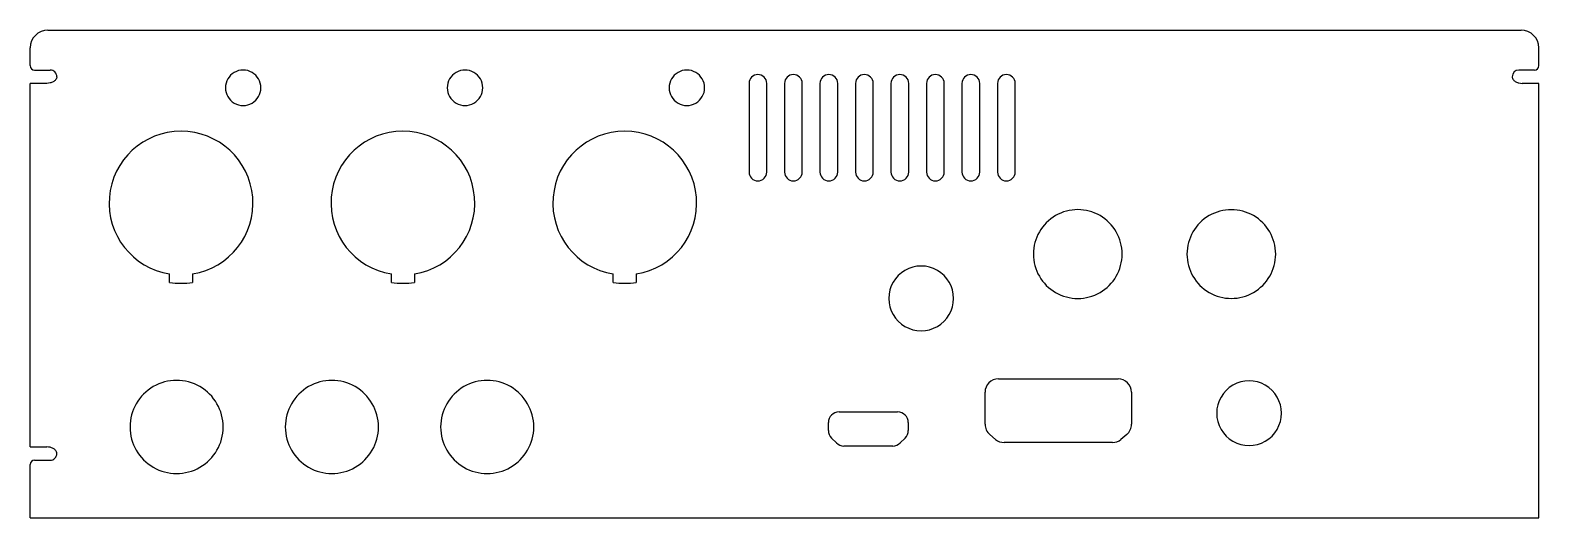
# Model space of a CAD drawing. Extents: x 22 to 192, y 107 to 162.
import ezdxf

# ---------------------------------------------------------------- set-up
doc = ezdxf.new("R2010")
doc.units = 0
doc.layers.add('Capa_1', color=7, linetype='CONTINUOUS')

msp = doc.modelspace()

# ---------------------------------------------------------------- linework, layer by layer
at = {"layer": 'Capa_1', "color": 3}
for points in [[(24.470216, 162.46866), (190.47022, 162.46866)], [(22.470218, 158.46866), (22.470218, 160.46866)], [(192.47021, 158.46866), (192.47021, 160.46866)], [(22.470218, 115.46866), (22.470218, 156.46866)], [(24.35948, 156.46866), (22.470218, 156.46866)], [(22.970217, 157.96866), (24.720216, 157.96866)], [(103.47022, 156.46866), (103.47022, 146.46866)], [(105.47021, 146.46866), (105.47021, 156.46866)], [(107.47022, 156.46866), (107.47022, 146.46866)], [(109.47021, 146.46866), (109.47021, 156.46866)], [(111.47022, 156.46866), (111.47022, 146.46866)], [(113.47021, 146.46866), (113.47021, 156.46866)], [(115.47022, 156.46866), (115.47022, 146.46866)], [(117.47021, 146.46866), (117.47021, 156.46866)], [(119.47022, 156.46866), (119.47022, 146.46866)], [(121.47021, 146.46866), (121.47021, 156.46866)], [(123.47022, 156.46866), (123.47022, 146.46866)], [(125.47022, 146.46866), (125.47022, 156.46866)], [(127.47022, 156.46866), (127.47022, 146.46866)], [(129.47022, 146.46866), (129.47022, 156.46866)], [(131.47022, 156.46866), (131.47022, 146.46866)], [(133.47022, 146.46866), (133.47022, 156.46866)], [(191.97022, 157.96866), (190.22021, 157.96866)], [(192.47021, 156.46866), (190.58095, 156.46866)], [(192.47021, 107.46866), (192.47021, 156.46866)], [(38.170217, 134.01252), (38.170217, 134.97367)], [(40.770216, 134.97367), (40.770216, 134.01252)], [(63.170217, 134.01252), (63.170217, 134.97367)], [(65.770216, 134.97367), (65.770216, 134.01252)], [(88.170217, 134.01252), (88.170217, 134.97367)], [(90.770216, 134.97367), (90.770216, 134.01252)], [(131.57021, 123.14866), (145.07022, 123.14866)], [(130.07021, 118.01568), (130.07021, 121.64866)], [(146.57022, 121.64866), (146.57022, 118.01568)], [(113.62021, 119.41866), (120.22022, 119.41866)], [(112.42022, 117.32028), (112.42022, 118.21866)], [(121.42022, 118.21866), (121.42022, 117.32028)], [(113.3233, 115.92014), (112.77169, 116.47175)], [(121.06874, 116.47175), (120.51713, 115.92014)], [(131.25795, 116.3196), (130.60603, 116.86661)], [(144.4183, 115.96866), (132.22212, 115.96866)], [(146.0344, 116.86661), (145.38249, 116.3196)], [(22.470218, 115.46866), (24.35948, 115.46866)], [(22.970217, 113.96866), (24.720216, 113.96866)], [(119.6686, 115.56866), (114.17183, 115.56866)], [(22.470218, 107.46866), (22.470218, 113.46866)], [(22.470218, 107.46866), (192.47021, 107.46866)]]:
    msp.add_lwpolyline(points, dxfattribs=at)
for points in [[(48.470215, 155.96866)], [(73.470215, 155.96866)], [(98.470215, 155.96866)], [(145.52021, 137.21766)], [(162.82022, 137.21766)], [(126.52022, 132.21766)], [(163.47021, 119.26866)], [(44.220216, 117.71866)], [(61.720215, 117.71866)], [(79.220217, 117.71866)]]:
    msp.add_lwpolyline(points, close=True, dxfattribs=at)
for points in [[(24.470216, 162.46866), (23.365647, 162.468659), (22.470218, 161.573229), (22.470218, 160.46866)], [(192.47021, 160.46866), (192.47021, 161.573226), (191.574786, 162.468655), (190.47022, 162.46866)], [(22.470218, 158.46866), (22.470218, 158.192518), (22.694075, 157.968661), (22.970217, 157.96866)], [(191.97022, 157.96866), (192.246358, 157.968666), (192.47021, 158.192522), (192.47021, 158.46866)], [(24.711942, 156.50973), (24.596321, 156.48253), (24.477761, 156.46863), (24.359482, 156.46863)], [(25.055066, 156.63865), (24.947669, 156.58005), (24.831374, 156.5378), (24.711942, 156.50973)], [(25.250547, 157.74899), (25.109894, 157.889643), (24.919129, 157.96866), (24.720216, 157.96866)], [(25.210316, 156.74131), (25.161836, 156.70241), (25.1096, 156.66841), (25.055066, 156.63865)], [(25.342367, 156.87329), (25.303797, 156.82419), (25.258947, 156.78029), (25.210316, 156.74131)], [(25.470217, 157.21866), (25.470217, 157.417573), (25.391199, 157.608338), (25.250547, 157.74899)], [(25.435597, 157.03521), (25.413267, 156.97671), (25.380967, 156.9224), (25.342367, 156.87329)], [(25.470217, 157.21866), (25.470217, 157.15646), (25.457887, 157.0937), (25.435597, 157.03521)], [(45.469768, 157.702002), (44.850739, 157.344392), (44.469662, 156.68356), (44.470216, 155.96866)], [(47.470663, 157.702002), (46.851633, 158.059612), (46.088798, 158.059612), (45.469768, 157.702002)], [(48.470215, 155.96866), (48.470769, 156.68356), (48.089692, 157.344392), (47.470663, 157.702002)], [(70.469768, 157.702002), (69.850739, 157.344392), (69.469662, 156.68356), (69.470216, 155.96866)], [(72.470663, 157.702002), (71.851633, 158.059612), (71.088798, 158.059612), (70.469768, 157.702002)], [(73.470215, 155.96866), (73.470769, 156.68356), (73.089692, 157.344392), (72.470663, 157.702002)], [(95.469768, 157.702002), (94.850739, 157.344392), (94.469662, 156.68356), (94.470216, 155.96866)], [(97.470663, 157.702002), (96.851633, 158.059612), (96.088798, 158.059612), (95.469768, 157.702002)], [(98.470215, 155.96866), (98.470769, 156.68356), (98.089692, 157.344392), (97.470663, 157.702002)], [(104.470215, 157.465466), (103.919177, 157.465466), (103.47198, 157.019695), (103.47022, 156.46866)], [(105.47021, 156.46866), (105.46845, 157.019695), (105.021253, 157.465466), (104.470215, 157.465466)], [(108.470215, 157.465466), (107.919177, 157.465466), (107.47198, 157.019695), (107.47022, 156.46866)], [(109.47021, 156.46866), (109.46845, 157.019695), (109.021253, 157.465466), (108.470215, 157.465466)], [(112.470215, 157.465466), (111.919177, 157.465466), (111.47198, 157.019695), (111.47022, 156.46866)], [(113.47021, 156.46866), (113.46845, 157.019695), (113.021253, 157.465466), (112.470215, 157.465466)], [(116.470215, 157.465466), (115.919177, 157.465466), (115.47198, 157.019695), (115.47022, 156.46866)], [(117.47021, 156.46866), (117.46845, 157.019695), (117.021253, 157.465466), (116.470215, 157.465466)], [(120.470215, 157.465466), (119.919177, 157.465466), (119.47198, 157.019695), (119.47022, 156.46866)], [(121.47021, 156.46866), (121.46845, 157.019695), (121.021253, 157.465466), (120.470215, 157.465466)], [(124.47022, 157.467565), (123.918363, 157.467565), (123.470825, 157.020517), (123.47022, 156.46866)], [(125.47022, 156.46866), (125.469615, 157.020517), (125.022077, 157.467565), (124.47022, 157.467565)], [(128.47022, 157.467565), (127.918363, 157.467565), (127.470825, 157.020517), (127.47022, 156.46866)], [(129.47022, 156.46866), (129.469615, 157.020517), (129.022077, 157.467565), (128.47022, 157.467565)], [(132.47022, 157.467565), (131.918363, 157.467565), (131.470825, 157.020517), (131.47022, 156.46866)], [(133.47022, 156.46866), (133.469615, 157.020517), (133.022077, 157.467565), (132.47022, 157.467565)], [(190.22021, 157.96866), (189.805996, 157.96866), (189.47021, 157.632874), (189.47021, 157.21866)], [(189.47021, 157.21866), (189.47021, 157.15646), (189.48251, 157.0937), (189.50481, 157.03521)], [(189.50481, 157.03521), (189.52711, 156.97671), (189.55941, 156.9224), (189.59801, 156.87329)], [(189.59801, 156.87329), (189.63661, 156.82419), (189.68141, 156.78029), (189.73006, 156.74131)], [(189.73006, 156.74131), (189.77856, 156.70241), (189.83077, 156.66841), (189.88531, 156.63865)], [(189.88531, 156.63865), (189.9927, 156.58005), (190.109, 156.5378), (190.22843, 156.50973)], [(190.22843, 156.50973), (190.34405, 156.48253), (190.46261, 156.46863), (190.58089, 156.46863)], [(44.470216, 155.96866), (44.469662, 155.25376), (44.850739, 154.592928), (45.469768, 154.235318)], [(47.470663, 154.235318), (48.089692, 154.592928), (48.470769, 155.25376), (48.470215, 155.96866)], [(69.470216, 155.96866), (69.469662, 155.25376), (69.850739, 154.592928), (70.469768, 154.235318)], [(72.470663, 154.235318), (73.089692, 154.592928), (73.470769, 155.25376), (73.470215, 155.96866)], [(94.470216, 155.96866), (94.469662, 155.25376), (94.850739, 154.592928), (95.469768, 154.235318)], [(97.470663, 154.235318), (98.089692, 154.592928), (98.470769, 155.25376), (98.470215, 155.96866)], [(45.469768, 154.235318), (46.088798, 153.877708), (46.851633, 153.877708), (47.470663, 154.235318)], [(70.469768, 154.235318), (71.088798, 153.877708), (71.851633, 153.877708), (72.470663, 154.235318)], [(95.469768, 154.235318), (96.088798, 153.877708), (96.851633, 153.877708), (97.470663, 154.235318)], [(39.470217, 151.068668), (35.249577, 151.068668), (31.736306, 147.827724), (31.39651, 143.620785)], [(47.543923, 143.620785), (47.204127, 147.827724), (43.690856, 151.068668), (39.470217, 151.068668)], [(64.470217, 151.068668), (60.249577, 151.068668), (56.736306, 147.827724), (56.39651, 143.620785)], [(72.543923, 143.620785), (72.204127, 147.827724), (68.690856, 151.068668), (64.470217, 151.068668)], [(89.470217, 151.068668), (85.249577, 151.068668), (81.736306, 147.827724), (81.39651, 143.620785)], [(97.543923, 143.620785), (97.204127, 147.827724), (93.690856, 151.068668), (89.470217, 151.068668)], [(103.47022, 146.46866), (103.47198, 145.917625), (103.919177, 145.471854), (104.470215, 145.471854)], [(104.470215, 145.471854), (105.021253, 145.471854), (105.46845, 145.917625), (105.47021, 146.46866)], [(107.47022, 146.46866), (107.47198, 145.917625), (107.919177, 145.471854), (108.470215, 145.471854)], [(108.470215, 145.471854), (109.021253, 145.471854), (109.46845, 145.917625), (109.47021, 146.46866)], [(111.47022, 146.46866), (111.47198, 145.917625), (111.919177, 145.471854), (112.470215, 145.471854)], [(112.470215, 145.471854), (113.021253, 145.471854), (113.46845, 145.917625), (113.47021, 146.46866)], [(115.47022, 146.46866), (115.47198, 145.917625), (115.919177, 145.471854), (116.470215, 145.471854)], [(116.470215, 145.471854), (117.021253, 145.471854), (117.46845, 145.917625), (117.47021, 146.46866)], [(119.47022, 146.46866), (119.47198, 145.917625), (119.919177, 145.471854), (120.470215, 145.471854)], [(120.470215, 145.471854), (121.021253, 145.471854), (121.46845, 145.917625), (121.47021, 146.46866)], [(123.47022, 146.46866), (123.470825, 145.916803), (123.918363, 145.469755), (124.47022, 145.469755)], [(124.47022, 145.469755), (125.022077, 145.469755), (125.469615, 145.916803), (125.47022, 146.46866)], [(127.47022, 146.46866), (127.470825, 145.916803), (127.918363, 145.469755), (128.47022, 145.469755)], [(128.47022, 145.469755), (129.022077, 145.469755), (129.469615, 145.916803), (129.47022, 146.46866)], [(131.47022, 146.46866), (131.470825, 145.916803), (131.918363, 145.469755), (132.47022, 145.469755)], [(132.47022, 145.469755), (133.022077, 145.469755), (133.469615, 145.916803), (133.47022, 146.46866)], [(31.39651, 143.620785), (31.056714, 139.413846), (34.00429, 135.651056), (38.170217, 134.97367)], [(40.770216, 134.97367), (44.936143, 135.651056), (47.883719, 139.413846), (47.543923, 143.620785)], [(56.39651, 143.620785), (56.056714, 139.413846), (59.00429, 135.651056), (63.170217, 134.97367)], [(65.770216, 134.97367), (69.936143, 135.651056), (72.883719, 139.413846), (72.543923, 143.620785)], [(81.39651, 143.620785), (81.056714, 139.413846), (84.00429, 135.651056), (88.170217, 134.97367)], [(90.770216, 134.97367), (94.936143, 135.651056), (97.883719, 139.413846), (97.543923, 143.620785)], [(138.018174, 141.553679), (136.470132, 140.658943), (135.517691, 139.00567), (135.52022, 137.21766)], [(143.022256, 141.553679), (141.474214, 142.448415), (139.566216, 142.448415), (138.018174, 141.553679)], [(145.52021, 137.21766), (145.522739, 139.00567), (144.570298, 140.658943), (143.022256, 141.553679)], [(155.320213, 141.547791), (153.773206, 140.654626), (152.82021, 139.00399), (152.82021, 137.21766)], [(160.320218, 141.547791), (158.773211, 142.440956), (156.867219, 142.440956), (155.320213, 141.547791)], [(162.82022, 137.21766), (162.82022, 139.00399), (161.867224, 140.654626), (160.320218, 141.547791)], [(124.695467, 135.379365), (123.566027, 136.031564), (122.174413, 136.031564), (121.044973, 135.379365)], [(135.52022, 137.21766), (135.517691, 135.42965), (136.470132, 133.776377), (138.018174, 132.881641)], [(143.022256, 132.881641), (144.570298, 133.776377), (145.522739, 135.42965), (145.52021, 137.21766)], [(152.82021, 137.21766), (152.82021, 135.43133), (153.773205, 133.780693), (155.320212, 132.887528)], [(160.320218, 132.887528), (161.867225, 133.780693), (162.82022, 135.43133), (162.82022, 137.21766)], [(121.044973, 135.379365), (119.915534, 134.727165), (119.219915, 133.521883), (119.22022, 132.21766)], [(126.52022, 132.21766), (126.520525, 133.521883), (125.824906, 134.727165), (124.695467, 135.379365)], [(38.170217, 134.01252), (39.032366, 133.887378), (39.908067, 133.887378), (40.770216, 134.01252)], [(63.170217, 134.01252), (64.032366, 133.887378), (64.908067, 133.887378), (65.770216, 134.01252)], [(88.170217, 134.01252), (89.032366, 133.887378), (89.908067, 133.887378), (90.770216, 134.01252)], [(138.018174, 132.881641), (139.566216, 131.986905), (141.474214, 131.986905), (143.022256, 132.881641)], [(155.320212, 132.887528), (156.867219, 131.994363), (158.773211, 131.994363), (160.320218, 132.887528)], [(119.22022, 132.21766), (119.219915, 130.913437), (119.915534, 129.708155), (121.044973, 129.055955)], [(124.695467, 129.055955), (125.824906, 129.708155), (126.520525, 130.913437), (126.52022, 132.21766)], [(121.044973, 129.055955), (122.174413, 128.403756), (123.566027, 128.403756), (124.695467, 129.055955)], [(41.595216, 122.265293), (39.97086, 123.203116), (37.969572, 123.203116), (36.345216, 122.265293)], [(59.095215, 122.265293), (57.470859, 123.203116), (55.469571, 123.203116), (53.845215, 122.265293)], [(76.595217, 122.265293), (74.970861, 123.203116), (72.969573, 123.203116), (71.345217, 122.265293)], [(130.50955, 122.70932), (130.228245, 122.428016), (130.07021, 122.046485), (130.07021, 121.64866)], [(131.57021, 123.14866), (131.172385, 123.14866), (130.790854, 122.990625), (130.50955, 122.70932)], [(146.13088, 122.70932), (145.849576, 122.990625), (145.468045, 123.14866), (145.07022, 123.14866)], [(146.57022, 121.64866), (146.57022, 122.046485), (146.412185, 122.428016), (146.13088, 122.70932)], [(157.994963, 122.430365), (156.865524, 121.778165), (156.169905, 120.572883), (156.17021, 119.26866)], [(161.645457, 122.430365), (160.516017, 123.082564), (159.124403, 123.082564), (157.994963, 122.430365)], [(163.47021, 119.26866), (163.470515, 120.572883), (162.774896, 121.778165), (161.645457, 122.430365)], [(36.345216, 122.265293), (34.72086, 121.327471), (33.720216, 119.594304), (33.720216, 117.71866)], [(44.220216, 117.71866), (44.220216, 119.594304), (43.219572, 121.327471), (41.595216, 122.265293)], [(53.845215, 122.265293), (52.220859, 121.327471), (51.220215, 119.594304), (51.220215, 117.71866)], [(61.720215, 117.71866), (61.720215, 119.594304), (60.719571, 121.327471), (59.095215, 122.265293)], [(71.345217, 122.265293), (69.720861, 121.327471), (68.720217, 119.594304), (68.720217, 117.71866)], [(79.220217, 117.71866), (79.220217, 119.594304), (78.219573, 121.327471), (76.595217, 122.265293)], [(113.62021, 119.41866), (112.957472, 119.418654), (112.42022, 118.881398), (112.42022, 118.21866)], [(121.068748, 119.067188), (120.843704, 119.292232), (120.53848, 119.41866), (120.22022, 119.41866)], [(121.42022, 118.21866), (121.42022, 118.53692), (121.293792, 118.842144), (121.068748, 119.067188)], [(156.17021, 119.26866), (156.169905, 117.964437), (156.865524, 116.759155), (157.994963, 116.106955)], [(161.645457, 116.106955), (162.774896, 116.759155), (163.470515, 117.964437), (163.47021, 119.26866)], [(33.720216, 117.71866), (33.720216, 115.843016), (34.72086, 114.109849), (36.345216, 113.172027)], [(41.595216, 113.172027), (43.219572, 114.109849), (44.220216, 115.843016), (44.220216, 117.71866)], [(51.220215, 117.71866), (51.220215, 115.843016), (52.220859, 114.109849), (53.845215, 113.172027)], [(59.095215, 113.172027), (60.719571, 114.109849), (61.720215, 115.843016), (61.720215, 117.71866)], [(68.720217, 117.71866), (68.720217, 115.843016), (69.720861, 114.109849), (71.345217, 113.172027)], [(76.595217, 113.172027), (78.219573, 114.109849), (79.220217, 115.843016), (79.220217, 117.71866)], [(112.42022, 117.32028), (112.420219, 117.00202), (112.546647, 116.696794), (112.77169, 116.47175)], [(121.06874, 116.47175), (121.293787, 116.696793), (121.420218, 117.002018), (121.42022, 117.32028)], [(130.07021, 118.01568), (130.070209, 117.572289), (130.266373, 117.151616), (130.60603, 116.86661)], [(146.0344, 116.86661), (146.374057, 117.151616), (146.570221, 117.572289), (146.57022, 118.01568)], [(113.3233, 115.92014), (113.548343, 115.695093), (113.853568, 115.568662), (114.17183, 115.56866)], [(119.6686, 115.56866), (119.986862, 115.568662), (120.292087, 115.695093), (120.51713, 115.92014)], [(131.25795, 116.3196), (131.528095, 116.092919), (131.869469, 115.968665), (132.22212, 115.96866)], [(144.4183, 115.96866), (144.770958, 115.96866), (145.11234, 116.092914), (145.38249, 116.3196)], [(157.994963, 116.106955), (159.124403, 115.454756), (160.516017, 115.454756), (161.645457, 116.106955)], [(22.970217, 113.96866), (22.694075, 113.968659), (22.470218, 113.744802), (22.470218, 113.46866)], [(24.711942, 115.4276), (24.596321, 115.4548), (24.477761, 115.4687), (24.359482, 115.4687)], [(25.055066, 115.29868), (24.947669, 115.35728), (24.831374, 115.39953), (24.711942, 115.4276)], [(24.720216, 113.96866), (24.919129, 113.96866), (25.109894, 114.047677), (25.250547, 114.18833)], [(25.210316, 115.19602), (25.161836, 115.23492), (25.1096, 115.26892), (25.055066, 115.29868)], [(25.342367, 115.06403), (25.303797, 115.11313), (25.258947, 115.15703), (25.210316, 115.19602)], [(25.250547, 114.18833), (25.391199, 114.328982), (25.470217, 114.519747), (25.470217, 114.71866)], [(25.435597, 114.90212), (25.413267, 114.96062), (25.380967, 115.01493), (25.342367, 115.06403)], [(25.470217, 114.71866), (25.470217, 114.78086), (25.457887, 114.84363), (25.435597, 114.90212)], [(36.345216, 113.172027), (37.969572, 112.234204), (39.97086, 112.234204), (41.595216, 113.172027)], [(53.845215, 113.172027), (55.469571, 112.234204), (57.470859, 112.234204), (59.095215, 113.172027)], [(71.345217, 113.172027), (72.969573, 112.234204), (74.970861, 112.234204), (76.595217, 113.172027)]]:
    msp.add_open_spline(points, degree=3, dxfattribs=at)

doc.saveas('drawing.dxf')
